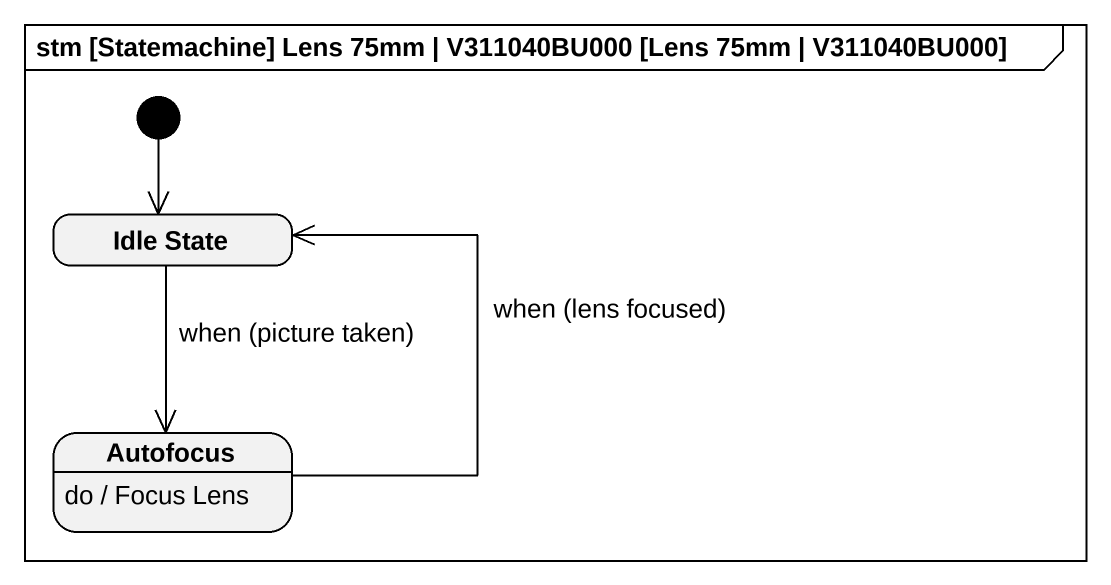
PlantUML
@startuml
mainframe stm [Statemachine] Lens 75mm | V311040BU000 [Lens 75mm | V311040BU000]
hide empty description
state "Idle State" as Idle_State
state Autofocus
Autofocus : do / Focus Lens
[*] --> Idle_State
Idle_State --> Autofocus : when (picture taken)
Autofocus -up-> Idle_State : when (lens focused)
@enduml
